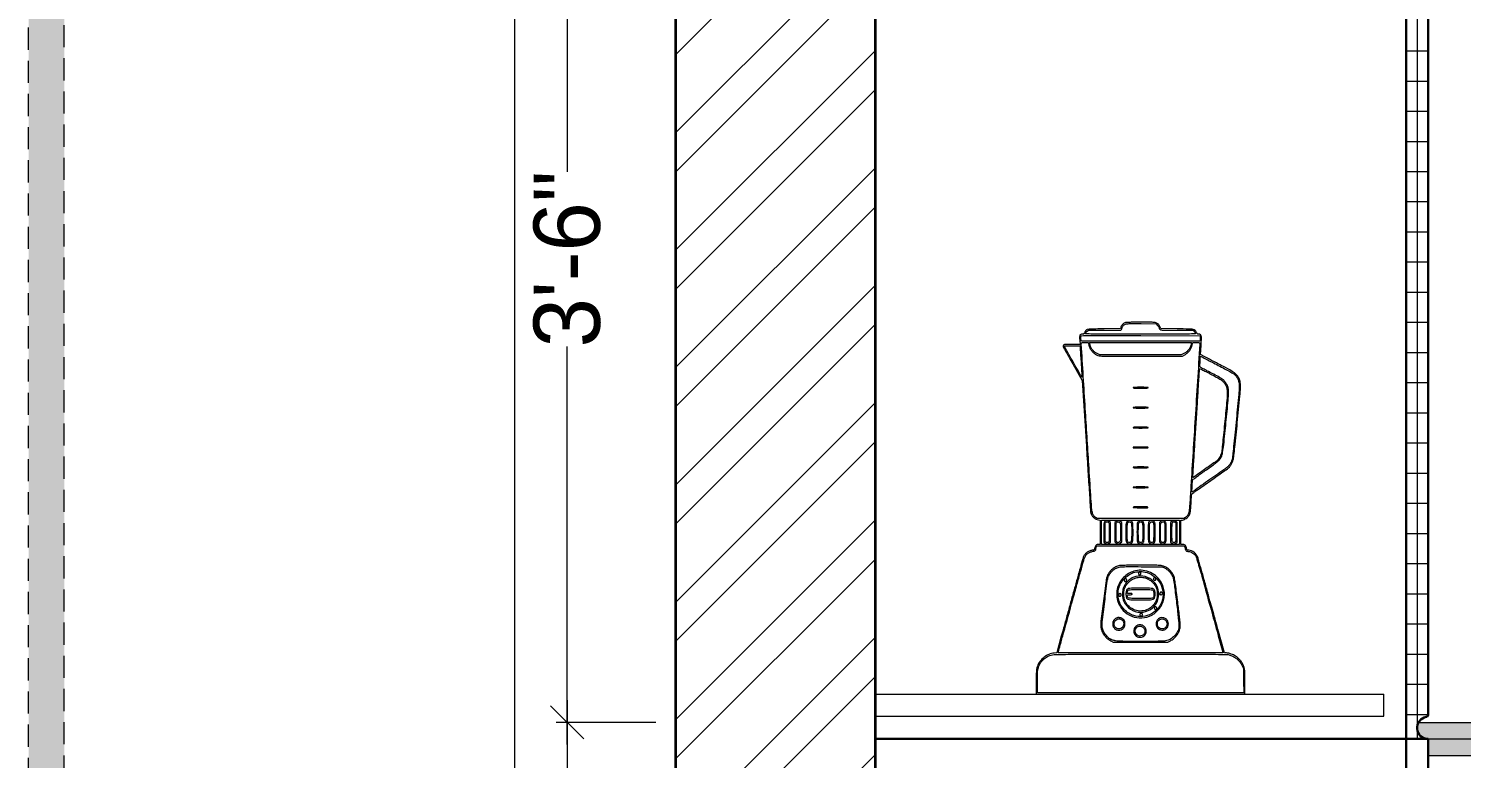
# Model space of a CAD drawing. Header units: millimetres. Extents: x 56222 to 3066687, y -650199 to -121287.
# Drawn here: x 140989.9 to 141054.6, y -184187.9 to -184154.9 of the extents above; entities that cross this region are included whole.
import ezdxf

# ---------------------------------------------------------------- set-up
doc = ezdxf.new("R2010")
doc.units = ezdxf.units.MM
doc.header["$MEASUREMENT"] = 0
doc.header["$PDMODE"] = 35
doc.linetypes.add('DASHED', pattern=[0.75, 0.5, -0.25])
doc.linetypes.add('DASHEDX2', pattern=[1.5, 1, -0.5])
doc.layers.get('Defpoints').update_dxf_attribs({"color": 220})
doc.layers.add('AR HATCH-7', color=7, linetype='Continuous')
for name, color, linetype, lineweight in [('Dimension', 10, 'DASHEDX2', 20), ('FURNITURE', 32, 'Continuous', 9), ('furniture dimensions', 1, 'DASHED', 0), ('Text', 7, 'Continuous', 15), ('wall', 7, 'Continuous', 30)]:
    doc.layers.add(name, color=color, linetype=linetype, lineweight=lineweight)
doc.layers.add('hatch', color=250, linetype='Continuous', lineweight=9, transparency=0.5)
doc.styles.add('century g', font='GOTHIC.TTF')
doc.dimstyles.new('Archana', dxfattribs={"dimtxt": 2, "dimasz": 0.75, "dimexe": 0.5, "dimexo": 0.5, "dimgap": 0, "dimtad": 0, "dimzin": 0, "dimdsep": 46, "dimlunit": 4, "dimtxsty": 'century g', "dimblk": 'OBLIQUE', "dimcen": 0, "dimdle": 1, "dimclrd": 256, "dimclre": 256, "dimclrt": 256, "dimadec": 0, "dimazin": 0, "dimtfac": 1, "dimtofl": 0, "dimtmove": 1, "dimatfit": 3, "dimfxl": 1, "dimfxlon": 1, "dimtolj": 1, "dimtzin": 0, "dimlwd": -1, "dimlwe": -1, "dimarcsym": 0})

# ---------------------------------------------------------------- blocks, each defined once
blk = doc.blocks.new('_Oblique')
at = {"layer": 'wall', "color": 0, "lineweight": -2}
blk.add_line((-0.5, -0.5), (0.5, 0.5), dxfattribs=at)
blk = doc.blocks.new('*D254')
at = {"layer": 'Defpoints', "color": 0, "linetype": 'Continuous', "lineweight": 30, "transparency": 16777216}
for p in [(141014.217, -184186.242), (141029.129, -184186.242), (141028.129, -184218.242)]:
    blk.add_point(p, dxfattribs=at)
at = {"layer": 'furniture dimensions', "color": 5, "linetype": 'Continuous', "transparency": 16777216}
for p, q in [((141014.217, -184185.242), (141014.217, -184198.286)), ((141018.217, -184186.242), (141013.717, -184186.242)), ((141014.217, -184219.242), (141014.217, -184206.197))]:
    blk.add_line(p, q, dxfattribs=at)
at = {"layer": 'furniture dimensions', "color": 5, "linetype": 'ByBlock', "transparency": 16777216}
blk.add_line((141018.217, -184218.242), (141013.717, -184218.242), dxfattribs=at)
at = {"layer": 'furniture dimensions', "color": 5, "linetype": 'Continuous', "transparency": 16777216, "xscale": 1.5, "yscale": 1.5, "zscale": 1.5}
for p, rotation in [((141014.217, -184186.242), 90), ((141014.217, -184218.242), 270)]:
    blk.add_blockref('_Oblique', p, dxfattribs=dict(at, rotation=rotation))
at = {"layer": 'furniture dimensions', "linetype": 'Continuous', "lineweight": 0, "transparency": 16777216, "insert": (141014.217, -184202.242), "char_height": 3, "attachment_point": 5, "rotation": 90, "style": 'century g'}
blk.add_mtext('\\A1;2\'-8"', dxfattribs=at)
blk = doc.blocks.new('*D255')
at = {"layer": 'Defpoints', "color": 0, "linetype": 'Continuous', "lineweight": 30, "transparency": 16777216}
for p in [(141014.217, -184144.371), (141028.129, -184144.371), (141029.129, -184186.242)]:
    blk.add_point(p, dxfattribs=at)
at = {"layer": 'furniture dimensions', "color": 5, "linetype": 'Continuous', "transparency": 16777216}
for p, q in [((141014.217, -184143.371), (141014.217, -184161.362)), ((141018.217, -184144.371), (141013.717, -184144.371)), ((141014.217, -184187.242), (141014.217, -184169.25))]:
    blk.add_line(p, q, dxfattribs=at)
at = {"layer": 'furniture dimensions', "color": 5, "linetype": 'ByBlock', "transparency": 16777216}
blk.add_line((141018.217, -184186.242), (141013.717, -184186.242), dxfattribs=at)
at = {"layer": 'furniture dimensions', "color": 5, "linetype": 'Continuous', "transparency": 16777216, "xscale": 1.5, "yscale": 1.5, "zscale": 1.5}
for p, rotation in [((141014.217, -184144.371), 90), ((141014.217, -184186.242), 270)]:
    blk.add_blockref('_Oblique', p, dxfattribs=dict(at, rotation=rotation))
at = {"layer": 'furniture dimensions', "linetype": 'Continuous', "lineweight": 0, "transparency": 16777216, "insert": (141014.217, -184165.306), "char_height": 3, "attachment_point": 5, "rotation": 90, "style": 'century g'}
blk.add_mtext('\\A1;3\'-6"', dxfattribs=at)

msp = doc.modelspace()

# ---------------------------------------------------------------- hatches: boundary and pattern name
at = {"layer": 'AR HATCH-7', "lineweight": 18, "true_color": 0x939598, "transparency": 33554687}
h = msp.add_hatch(dxfattribs=at)
h.set_pattern_fill('ANSI32', color=252, scale=10)
h.set_pattern_definition([(45, (1925.4746, -6.4516), (-2.65165043, 2.65165043), []), (45, (1927.2424, -6.4516), (-2.65165043, 2.65165043), [])])
h.paths.add_polyline_path([(141028.129, -184094.242), (141019.129, -184094.242), (141019.129, -184218.242), (141028.129, -184218.242)])
at = {"layer": 'Dimension', "true_color": 0xd39e00}
h = msp.add_hatch(color=42, dxfattribs=at)
h.paths.add_polyline_path([(140989.878, -184078.25), (140989.878, -184239.845), (141219.456, -184239.845), (141219.456, -184078.25)])
h.paths.add_polyline_path([(140991.489, -184079.862), (141217.845, -184079.862), (141217.845, -184238.233), (140991.489, -184238.233)], flags=16)
at = {"layer": 'FURNITURE', "lineweight": 30, "true_color": 0x636466, "transparency": 33554687}
h = msp.add_hatch(color=251, dxfattribs=at)
h.dxf.hatch_style = 1
h.paths.add_polyline_path([(141118.128, -184186.242), (141052.692, -184186.242, 0.101826), (141052.629, -184186.433), (141052.629, -184186.55, 0.38211), (141053.129, -184186.992), (141118.128, -184186.992)])
at = {"layer": 'FURNITURE', "lineweight": 30, "true_color": 0x939598, "transparency": 33554687}
h = msp.add_hatch(color=252, dxfattribs=at)
h.dxf.hatch_style = 1
h.paths.add_polyline_path([(141118.128, -184186.992), (141053.129, -184186.992), (141053.129, -184187.742), (141118.128, -184187.742)])

# ---------------------------------------------------------------- linework, layer by layer
at = {"layer": 'Dimension', "color": 42, "true_color": 0xd39e00, "elevation": 0.238}
for points in [[(140989.878, -184078.25), (141219.456, -184078.25), (141219.456, -184239.845), (140989.878, -184239.845)], [(140991.489, -184079.862), (141217.845, -184079.862), (141217.845, -184238.233), (140991.489, -184238.233)]]:
    msp.add_lwpolyline(points, close=True, dxfattribs=at)
at = {"layer": 'FURNITURE', "lineweight": 30}
for p, q in [((141028.129, -184215.242), (141028.129, -184111.242)), ((141052.129, -184111.242), (141052.129, -184215.242)), ((141053.129, -184144.371), (141053.129, -184185.899)), ((141028.129, -184186.992), (141053.129, -184186.992)), ((141053.129, -184186.992), (141053.129, -184215.242))]:
    msp.add_line(p, q, dxfattribs=at)
at = {"layer": 'FURNITURE', "lineweight": 0}
for p, q in [((141052.629, -184144.371), (141052.629, -184186.992)), ((141053.129, -184155.912), (141052.129, -184155.912)), ((141053.129, -184157.276), (141052.129, -184157.276)), ((141053.129, -184158.639), (141052.129, -184158.639)), ((141053.129, -184160.002), (141052.129, -184160.002)), ((141053.129, -184161.365), (141052.129, -184161.365)), ((141053.129, -184162.728), (141052.129, -184162.728)), ((141053.129, -184164.091), (141052.129, -184164.091)), ((141053.129, -184165.454), (141052.129, -184165.454)), ((141053.129, -184166.817), (141052.129, -184166.817)), ((141053.129, -184168.18), (141052.129, -184168.18)), ((141053.129, -184169.543), (141052.129, -184169.543)), ((141053.129, -184170.906), (141052.129, -184170.906)), ((141053.129, -184172.269), (141052.129, -184172.269)), ((141053.129, -184173.632), (141052.129, -184173.632)), ((141053.129, -184174.995), (141052.129, -184174.995)), ((141053.129, -184176.358), (141052.129, -184176.358)), ((141053.129, -184177.721), (141052.129, -184177.721)), ((141053.129, -184179.084), (141052.129, -184179.084)), ((141053.129, -184179.084), (141052.129, -184179.084)), ((141053.129, -184180.447), (141052.129, -184180.447)), ((141053.129, -184181.81), (141052.129, -184181.81)), ((141053.129, -184183.173), (141052.129, -184183.173)), ((141028.129, -184184.961), (141051.129, -184184.961)), ((141051.129, -184185.961), (141051.129, -184184.961)), ((141053.129, -184184.536), (141052.129, -184184.536)), ((141028.129, -184185.961), (141051.129, -184185.961)), ((141053.129, -184185.899), (141052.129, -184185.899)), ((141052.692, -184186.242), (141118.128, -184186.242)), ((141053.129, -184186.992), (141118.128, -184186.992)), ((141053.129, -184187.742), (141118.128, -184187.742))]:
    msp.add_line(p, q, dxfattribs=at)
for points in [[(141039.418, -184168.189, 0.059665), (141039.359, -184168.224, 0.04501), (141039.302, -184168.275, 0.045989), (141039.258, -184168.334, 0.075578), (141039.233, -184168.391), (141039.218, -184168.451), (141038.479, -184168.461, 0.001595), (141038.11, -184168.467, 0.006695), (141037.888, -184168.474, 0.006705), (141037.74, -184168.483, 0.11155), (141037.693, -184168.497, 0.074976), (141037.673, -184168.514, 0.027963), (141037.649, -184168.542, 0.026953), (141037.626, -184168.576, 0.029381), (141037.607, -184168.612, -0.018388), (141037.583, -184168.662, -0.095718), (141037.564, -184168.686, -0.129821), (141037.54, -184168.697, -0.045701), (141037.502, -184168.701, 0.093224), (141037.431, -184168.714, 0.19585), (141037.391, -184168.752, 0.106556), (141037.375, -184168.826, 0.018897), (141037.381, -184168.969), (141037.395, -184169.161), (141037.037, -184169.161, 0.004501), (141036.792, -184169.163, 0.047676), (141036.694, -184169.174, 0.158048), (141036.648, -184169.2, 0.185905), (141036.63, -184169.247, 0.124882), (141036.637, -184169.274, 0.000827), (141036.757, -184169.495, 0.003211), (141036.897, -184169.746, 0.002038), (141037.063, -184170.038), (141037.495, -184170.791), (141037.682, -184173.761, 0.000278), (141037.754, -184174.903, 0.000452), (141037.817, -184175.873, 0.000048), (141037.874, -184176.74, 0.042446), (141037.881, -184176.781, 0.08866), (141037.926, -184176.885, 0.062853), (141038.01, -184176.982, 0.062115), (141038.117, -184177.056, 0.081098), (141038.229, -184177.093), (141038.31, -184177.106), (141038.31, -184177.653), (141038.31, -184178.201), (141038.234, -184178.201, 0.056104), (141038.167, -184178.208, 0.125801), (141038.121, -184178.232, 0.11206), (141038.09, -184178.276, 0.039359), (141038.065, -184178.351, -0.01552), (141038.047, -184178.414, -0.125749), (141038.031, -184178.439, -0.137223), (141038.006, -184178.453, -0.019725), (141037.947, -184178.464, 0.063169), (141037.814, -184178.5, 0.068742), (141037.698, -184178.568, 0.06969), (141037.606, -184178.664, 0.067782), (141037.543, -184178.783, 0.019305), (141037.522, -184178.85, 0.000286), (141037.409, -184179.247, 0.000778), (141037.28, -184179.709, 0.000514), (141037.132, -184180.241, -0.000007), (141036.972, -184180.82, -0.000006), (141036.804, -184181.427, -0.000006), (141036.652, -184181.976, -0.000018), (141036.548, -184182.353), (141036.343, -184183.096), (141036.228, -184183.108, 0.073452), (141035.991, -184183.169, 0.065266), (141035.772, -184183.296, 0.06455), (141035.591, -184183.478, 0.068792), (141035.467, -184183.696, 0.041842), (141035.441, -184183.782, 0.034145), (141035.427, -184183.878, 0.01456), (141035.42, -184184.03, 0.001531), (141035.414, -184184.386), (141035.407, -184184.961), (141040.129, -184184.961), (141044.85, -184184.961), (141044.85, -184184.435, 0.005164), (141044.847, -184184.064, 0.027641), (141044.831, -184183.862, 0.048043), (141044.798, -184183.718, 0.043832), (141044.737, -184183.579, 0.04704), (141044.673, -184183.483, 0.024741), (141044.576, -184183.376, 0.024741), (141044.469, -184183.279, 0.04704), (141044.372, -184183.214, 0.033926), (141044.283, -184183.173, 0.020561), (141044.172, -184183.136, 0.020504), (141044.063, -184183.109, 0.049676), (141043.98, -184183.101), (141043.918, -184183.101), (141043.621, -184182.026, 0.00001), (141043.498, -184181.581, 0.000009), (141043.375, -184181.134, 0.000009), (141043.266, -184180.743, 0.000036), (141043.199, -184180.501, -0.000047), (141043.139, -184180.284, -0.000021), (141043.06, -184179.998, -0.000021), (141042.976, -184179.695, -0.000028), (141042.901, -184179.421, 0.001892), (141042.832, -184179.176, 0.002724), (141042.769, -184178.959, 0.001438), (141042.714, -184178.776, 0.043212), (141042.696, -184178.731, 0.064103), (141042.63, -184178.634, 0.059311), (141042.54, -184178.553, 0.058454), (141042.432, -184178.495, 0.058771), (141042.314, -184178.464, -0.021726), (141042.258, -184178.453, -0.136564), (141042.233, -184178.439, -0.122077), (141042.217, -184178.414, -0.015931), (141042.2, -184178.352, 0.041887), (141042.174, -184178.278, 0.109609), (141042.141, -184178.233, 0.121835), (141042.094, -184178.209, 0.058352), (141042.026, -184178.201), (141041.95, -184178.201), (141041.95, -184177.651), (141041.95, -184177.101), (141042.001, -184177.101, 0.092959), (141042.065, -184177.089, 0.029879), (141042.153, -184177.048, 0.030414), (141042.237, -184176.997, 0.073218), (141042.29, -184176.946, 0.058046), (141042.341, -184176.863, 0.056605), (141042.373, -184176.769, 0.031627), (141042.393, -184176.631, 0.005936), (141042.411, -184176.375, -0.001351), (141042.42, -184176.225, -0.001925), (141042.429, -184176.091, -0.001061), (141042.437, -184175.979, -0.028652), (141042.441, -184175.949, -0.172048), (141042.458, -184175.92, -0.008349), (141042.544, -184175.85, -0.010719), (141042.665, -184175.76, -0.004182), (141042.835, -184175.64, 0.000739), (141043.441, -184175.219, 0.002928), (141043.811, -184174.957, 0.003101), (141044.058, -184174.778, 0.040108), (141044.144, -184174.704, 0.033358), (141044.176, -184174.667, 0.015326), (141044.213, -184174.615, 0.015101), (141044.248, -184174.557, 0.020197), (141044.276, -184174.503, 0.061028), (141044.318, -184174.378, 0.017976), (141044.35, -184174.179, 0.006132), (141044.393, -184173.805, 0.000384), (141044.504, -184172.703, 0.00079), (141044.622, -184171.5, 0.013601), (141044.65, -184171.105, 0.044143), (141044.639, -184170.885, 0.075492), (141044.588, -184170.709, 0.066972), (141044.498, -184170.569, 0.057961), (141044.371, -184170.45, 0.033109), (141044.163, -184170.316, 0.006883), (141043.78, -184170.112, -0.000355), (141043.559, -184169.998, -0.000367), (141043.34, -184169.885, -0.000353), (141043.151, -184169.786, -0.001578), (141043.04, -184169.728), (141042.839, -184169.622), (141042.865, -184169.208, 0.002103), (141042.879, -184168.968, 0.016297), (141042.882, -184168.856, 0.035519), (141042.876, -184168.79, 0.107182), (141042.86, -184168.748, 0.057171), (141042.842, -184168.726, 0.077847), (141042.821, -184168.711, 0.071859), (141042.795, -184168.703, 0.041178), (141042.763, -184168.701, -0.043429), (141042.725, -184168.697, -0.124933), (141042.701, -184168.687, -0.098311), (141042.682, -184168.664, -0.021108), (141042.659, -184168.618, 0.104574), (141042.595, -184168.531, 0.138932), (141042.507, -184168.487, 0.039169), (141042.336, -184168.47, 0.002017), (141041.783, -184168.461), (141041.044, -184168.451), (141041.022, -184168.39, 0.037002), (141040.994, -184168.326, 0.054527), (141040.959, -184168.276, 0.055898), (141040.915, -184168.235, 0.041479), (141040.859, -184168.2, 0.07492), (141040.792, -184168.177, 0.029937), (141040.696, -184168.166, 0.012231), (141040.529, -184168.162, 0.001232), (141040.131, -184168.161, 0.00184), (141039.803, -184168.163, 0.007623), (141039.604, -184168.168, 0.009573), (141039.474, -184168.175, 0.083492)], [(141040.902, -184168.305, -0.027874), (141040.928, -184168.337, -0.028865), (141040.95, -184168.372, -0.030132), (141040.966, -184168.403, -0.098889), (141040.97, -184168.426, 0.241669), (141040.998, -184168.48, 0.126556), (141041.071, -184168.509, 0.028169), (141041.236, -184168.519, 0.001528), (141041.761, -184168.521), (141042.503, -184168.521), (141042.554, -184168.576, -0.017342), (141042.574, -184168.599, -0.016222), (141042.593, -184168.625, -0.016443), (141042.609, -184168.648, -0.051986), (141042.617, -184168.666, -0.509391), (141042.6, -184168.689, -0.00256), (141042.267, -184168.695, -0.00328), (141041.697, -184168.7, -0.000241), (141040.131, -184168.701, -0.0002), (141038.467, -184168.7, -0.003844), (141037.949, -184168.695, -0.004752), (141037.665, -184168.688, -0.480403), (141037.644, -184168.66, -0.074345), (141037.653, -184168.641, -0.026528), (141037.669, -184168.617, -0.025631), (141037.691, -184168.592, -0.027529), (141037.714, -184168.57), (141037.773, -184168.521), (141038.477, -184168.518, -0.000489), (141038.748, -184168.518, -0.000771), (141038.981, -184168.518, -0.000173), (141039.186, -184168.518, -0.033079), (141039.207, -184168.519, 0.138138), (141039.236, -184168.515, 0.097935), (141039.264, -184168.496, 0.091399), (141039.283, -184168.466, 0.100655), (141039.29, -184168.433, -0.098125), (141039.299, -184168.388, -0.060153), (141039.325, -184168.342, -0.053233), (141039.366, -184168.297, -0.043519), (141039.418, -184168.258, -0.096257), (141039.476, -184168.236, -0.030931), (141039.57, -184168.226, -0.012137), (141039.737, -184168.223, -0.001091), (141040.157, -184168.225), (141040.833, -184168.231)], [(141042.827, -184168.849, -0.017087), (141042.828, -184168.882, -0.014087), (141042.828, -184168.918, -0.014322), (141042.825, -184168.95, -0.036415), (141042.821, -184168.974), (141042.81, -184169.021), (141040.132, -184169.021), (141037.455, -184169.021), (141037.443, -184168.976, -0.043532), (141037.434, -184168.924, -0.02295), (141037.431, -184168.858, -0.017208), (141037.433, -184168.796, -0.180061), (141037.444, -184168.774, -0.198073), (141037.457, -184168.768, -0.000034), (141038.241, -184168.766, -0.000777), (141039.109, -184168.764, -0.000469), (141040.139, -184168.765), (141042.82, -184168.771)], [(141037.392, -184169.226, -0.074912), (141037.397, -184169.248, -0.000042), (141037.44, -184169.935, -0.000017), (141037.484, -184170.628, -0.206017), (141037.481, -184170.636, -0.506288), (141037.47, -184170.635, -0.000073), (141037.082, -184169.953, -0.000141), (141036.699, -184169.279, -0.129777), (141036.69, -184169.245, -0.378175), (141036.701, -184169.232, -0.013956), (141036.768, -184169.226, -0.013856), (141036.87, -184169.222, -0.003338), (141037.04, -184169.221, -0.001338), (141037.174, -184169.221, -0.002214), (141037.288, -184169.222, -0.000211), (141037.389, -184169.223, -0.307577)], [(141037.797, -184169.201, 0.05283), (141037.858, -184169.356, 0.061133), (141037.948, -184169.486, 0.062485), (141038.065, -184169.588, 0.059226), (141038.205, -184169.661, 0.072609), (141038.32, -184169.686, 0.012545), (141038.544, -184169.695, 0.004889), (141038.961, -184169.699, 0.00032), (141040.167, -184169.696), (141042.02, -184169.691), (141042.127, -184169.631, 0.045118), (141042.241, -184169.554, 0.050713), (141042.334, -184169.461, 0.051241), (141042.405, -184169.352, 0.047791), (141042.455, -184169.228), (141042.498, -184169.081), (141042.654, -184169.081, -0.008655), (141042.728, -184169.082, -0.031278), (141042.774, -184169.086, -0.051885), (141042.802, -184169.094, -0.310365), (141042.81, -184169.106, -0.01566), (141042.809, -184169.159, -0.000002), (141042.599, -184172.503, -0.000029), (141042.407, -184175.565, -0.000971), (141042.36, -184176.291, -0.006554), (141042.332, -184176.632, -0.046127), (141042.302, -184176.796, -0.095232), (141042.251, -184176.896, -0.082479), (141042.164, -184176.977), (141042.083, -184177.031), (141040.13, -184177.031), (141038.177, -184177.031), (141038.096, -184176.977, -0.097884), (141038.003, -184176.885, -0.096558), (141037.952, -184176.765, -0.034017), (141037.921, -184176.548, -0.002704), (141037.881, -184175.97, -0.000296), (141037.794, -184174.605, -0.000053), (141037.634, -184172.06, -0.000002), (141037.452, -184169.151, -0.015658), (141037.45, -184169.108, -0.286571), (141037.458, -184169.095, -0.070576), (141037.484, -184169.086, -0.035263), (141037.529, -184169.082, -0.0079), (141037.607, -184169.081), (141037.764, -184169.081)], [(141042.42, -184169.146, -0.052379), (141042.375, -184169.284, -0.060078), (141042.305, -184169.403, -0.060177), (141042.208, -184169.502, -0.052826), (141042.086, -184169.58), (141041.964, -184169.641), (141040.13, -184169.641), (141038.297, -184169.641), (141038.175, -184169.58, -0.052826), (141038.053, -184169.502, -0.060177), (141037.956, -184169.403, -0.060078), (141037.885, -184169.284, -0.052379), (141037.841, -184169.146), (141037.827, -184169.081), (141040.13, -184169.081), (141042.433, -184169.081)], [(141043.572, -184170.073, -0.002871), (141043.865, -184170.227, -0.004627), (141044.113, -184170.362, -0.003413), (141044.311, -184170.474, -0.04991), (141044.376, -184170.521, -0.026904), (141044.412, -184170.557, -0.01662), (141044.452, -184170.603, -0.016656), (141044.488, -184170.651, -0.028567), (141044.514, -184170.693, -0.075717), (141044.575, -184170.864, -0.055122), (141044.591, -184171.064, -0.016541), (141044.569, -184171.419, -0.000904), (141044.462, -184172.531, -0.000231), (141044.403, -184173.125, -0.000329), (141044.35, -184173.653, -0.000179), (141044.305, -184174.099, -0.004978), (141044.292, -184174.215, -0.031572), (141044.266, -184174.356, -0.043555), (141044.223, -184174.478, -0.047007), (141044.164, -184174.583, -0.047732), (141044.086, -184174.674, -0.038671), (141043.978, -184174.764, -0.0005), (141043.256, -184175.274, -0.00014), (141042.497, -184175.809, -0.154588), (141042.46, -184175.821, -0.430426), (141042.449, -184175.809, -0.001057), (141042.463, -184175.563, -0.002487), (141042.478, -184175.328, -0.101187), (141042.492, -184175.279, -0.115786), (141042.509, -184175.259, -0.001103), (141042.664, -184175.145, -0.003612), (141042.845, -184175.014, -0.002321), (141043.057, -184174.865, 0.003698), (141043.281, -184174.706, 0.005612), (141043.474, -184174.564, 0.00474), (141043.628, -184174.446, 0.045989), (141043.687, -184174.389, 0.079697), (141043.783, -184174.238, 0.056554), (141043.84, -184174.046, 0.018372), (141043.889, -184173.7, 0.001196), (141043.992, -184172.691, 0.001045), (141044.09, -184171.69, 0.017005), (141044.111, -184171.353, 0.052867), (141044.095, -184171.157, 0.067694), (141044.039, -184170.986, 0.054349), (141043.961, -184170.863, 0.057843), (141043.86, -184170.762, 0.037364), (141043.705, -184170.657, 0.009458), (141043.437, -184170.511, -0.000562), (141043.131, -184170.351, -0.002909), (141042.962, -184170.261, -0.002868), (141042.853, -184170.201, -0.059131), (141042.823, -184170.18, -0.219619), (141042.811, -184170.151, -0.002308), (141042.82, -184169.934, -0.0018), (141042.831, -184169.714, -0.398812), (141042.845, -184169.701, -0.118674), (141042.853, -184169.702, -0.000073), (141043.063, -184169.81, -0.000915), (141043.297, -184169.93, -0.000558)], [(141043.087, -184170.393, -0.000023), (141043.199, -184170.452, -0.000016), (141043.328, -184170.519, -0.000016), (141043.452, -184170.584, -0.000031), (141043.55, -184170.636, -0.019692), (141043.709, -184170.727, -0.036804), (141043.828, -184170.815, -0.044461), (141043.917, -184170.906, -0.052874), (141043.983, -184171.006, -0.072774), (141044.037, -184171.165, -0.052218), (141044.051, -184171.352, -0.016915), (141044.032, -184171.677, -0.001076), (141043.94, -184172.629, -0.000318), (141043.89, -184173.141, -0.000487), (141043.845, -184173.584, -0.000159), (141043.806, -184173.969, -0.013843), (141043.799, -184174.026, -0.054964), (141043.774, -184174.115, -0.026275), (141043.725, -184174.222, -0.026274), (141043.665, -184174.324, -0.055207), (141043.606, -184174.394, -0.036896), (141043.505, -184174.478, -0.000973), (141043.028, -184174.814, -0.000159), (141042.513, -184175.175, -0.364067), (141042.496, -184175.173, -0.214552), (141042.494, -184175.166, -0.000012), (141042.536, -184174.468, -0.000466), (141042.583, -184173.697, -0.00028), (141042.64, -184172.782, 0.000168), (141042.698, -184171.863, 0.000269), (141042.746, -184171.077, 0.000046), (141042.789, -184170.383, 0.015274), (141042.79, -184170.329, -0.030245), (141042.792, -184170.303, -0.047015), (141042.797, -184170.281, -0.059728), (141042.804, -184170.265, -0.261557), (141042.812, -184170.261, -0.110657), (141042.827, -184170.264, -0.002081), (141042.902, -184170.3, -0.004974), (141042.988, -184170.342, -0.003295)], [(141039.79, -184171.121, 0.390967), (141039.799, -184171.13, 0.005315), (141039.88, -184171.135, 0.010359), (141039.987, -184171.139, 0.00433), (141040.13, -184171.141, 0.00433), (141040.274, -184171.139, 0.010359), (141040.38, -184171.135, 0.005315), (141040.462, -184171.13, 0.390967), (141040.47, -184171.121, 0.390967), (141040.462, -184171.112, 0.005315), (141040.38, -184171.106, 0.010359), (141040.274, -184171.102, 0.00433), (141040.13, -184171.101, 0.00433), (141039.987, -184171.102, 0.010359), (141039.88, -184171.106, 0.005315), (141039.799, -184171.112, 0.390967)], [(141039.79, -184172.021, 0.390967), (141039.799, -184172.03, 0.005315), (141039.88, -184172.035, 0.010359), (141039.987, -184172.039, 0.00433), (141040.13, -184172.041, 0.00433), (141040.274, -184172.039, 0.010359), (141040.38, -184172.035, 0.005315), (141040.462, -184172.03, 0.390967), (141040.47, -184172.021, 0.390967), (141040.462, -184172.012, 0.005315), (141040.38, -184172.006, 0.010359), (141040.274, -184172.002, 0.00433), (141040.13, -184172.001, 0.00433), (141039.987, -184172.002, 0.010359), (141039.88, -184172.006, 0.005315), (141039.799, -184172.012, 0.390967)], [(141039.79, -184172.921, 0.390967), (141039.799, -184172.93, 0.005315), (141039.88, -184172.935, 0.010359), (141039.987, -184172.939, 0.00433), (141040.13, -184172.941, 0.00433), (141040.274, -184172.939, 0.010359), (141040.38, -184172.935, 0.005315), (141040.462, -184172.93, 0.390967), (141040.47, -184172.921, 0.390967), (141040.462, -184172.912, 0.005315), (141040.38, -184172.906, 0.010359), (141040.274, -184172.902, 0.00433), (141040.13, -184172.901, 0.00433), (141039.987, -184172.902, 0.010359), (141039.88, -184172.906, 0.005315), (141039.799, -184172.912, 0.390967)], [(141039.79, -184173.821, 0.390967), (141039.799, -184173.83, 0.005315), (141039.88, -184173.835, 0.010359), (141039.987, -184173.839, 0.00433), (141040.13, -184173.841, 0.00433), (141040.274, -184173.839, 0.010359), (141040.38, -184173.835, 0.005315), (141040.462, -184173.83, 0.390967), (141040.47, -184173.821, 0.390967), (141040.462, -184173.812, 0.005315), (141040.38, -184173.806, 0.010359), (141040.274, -184173.802, 0.00433), (141040.13, -184173.801, 0.00433), (141039.987, -184173.802, 0.010359), (141039.88, -184173.806, 0.005315), (141039.799, -184173.812, 0.390967)], [(141039.79, -184174.721, 0.390967), (141039.799, -184174.73, 0.005315), (141039.88, -184174.735, 0.010359), (141039.987, -184174.739, 0.00433), (141040.13, -184174.741, 0.00433), (141040.274, -184174.739, 0.010359), (141040.38, -184174.735, 0.005315), (141040.462, -184174.73, 0.390967), (141040.47, -184174.721, 0.390967), (141040.462, -184174.712, 0.005315), (141040.38, -184174.706, 0.010359), (141040.274, -184174.702, 0.00433), (141040.13, -184174.701, 0.00433), (141039.987, -184174.702, 0.010359), (141039.88, -184174.706, 0.005315), (141039.799, -184174.712, 0.390967)], [(141039.79, -184175.621, 0.390967), (141039.799, -184175.63, 0.005315), (141039.88, -184175.635, 0.010359), (141039.987, -184175.639, 0.00433), (141040.13, -184175.641, 0.00433), (141040.274, -184175.639, 0.010359), (141040.38, -184175.635, 0.005315), (141040.462, -184175.63, 0.390967), (141040.47, -184175.621, 0.390967), (141040.462, -184175.612, 0.005315), (141040.38, -184175.606, 0.010359), (141040.274, -184175.602, 0.00433), (141040.13, -184175.601, 0.00433), (141039.987, -184175.602, 0.010359), (141039.88, -184175.606, 0.005315), (141039.799, -184175.612, 0.390967)], [(141039.79, -184176.521, 0.391662), (141039.802, -184176.533, 0.007192), (141039.899, -184176.539, 0.007722), (141040.057, -184176.545, 0.001079), (141040.384, -184176.55, 0.030532), (141040.413, -184176.548, 0.044373), (141040.438, -184176.543, 0.053067), (141040.457, -184176.536, 0.190026), (141040.465, -184176.526, 0.461817), (141040.457, -184176.513, 0.021788), (141040.4, -184176.506, 0.015638), (141040.304, -184176.502, 0.003078), (141040.132, -184176.501, 0.004306), (141039.988, -184176.502, 0.010311), (141039.881, -184176.506, 0.005271), (141039.799, -184176.512, 0.391101)], [(141038.514, -184177.167, 0.108021), (141038.489, -184177.209, 0.058817), (141038.476, -184177.268, 0.020544), (141038.471, -184177.375, 0.001654), (141038.47, -184177.656), (141038.47, -184178.098), (141038.523, -184178.139, 0.035873), (141038.546, -184178.155, 0.0301), (141038.573, -184178.169, 0.031167), (141038.599, -184178.178, 0.069636), (141038.62, -184178.181, 0.069636), (141038.641, -184178.178, 0.031167), (141038.667, -184178.169, 0.0301), (141038.694, -184178.155, 0.035873), (141038.718, -184178.139), (141038.77, -184178.098), (141038.77, -184177.651), (141038.77, -184177.204), (141038.718, -184177.162, 0.074705), (141038.665, -184177.132, 0.09831), (141038.61, -184177.123, 0.104453), (141038.558, -184177.135, 0.094423)], [(141038.686, -184177.205, -0.196293), (141038.71, -184177.261, -0.002521), (141038.712, -184177.651, -0.002521), (141038.71, -184178.041, -0.196293), (141038.686, -184178.097, -0.121956), (141038.657, -184178.114, -0.079319), (141038.618, -184178.12, -0.080654), (141038.58, -184178.113, -0.135701), (141038.553, -184178.095, -0.171695), (141038.531, -184178.035, -0.002524), (141038.528, -184177.652, -0.00251), (141038.529, -184177.269, -0.172986), (141038.551, -184177.21, -0.12725), (141038.579, -184177.19, -0.084161), (141038.617, -184177.182, -0.083609), (141038.657, -184177.187, -0.122527)], [(141039.023, -184177.162), (141038.97, -184177.204), (141038.97, -184177.643), (141038.97, -184178.083), (141039.019, -184178.132, 0.080203), (141039.067, -184178.166, 0.115828), (141039.118, -184178.179, 0.110598), (141039.171, -184178.167, 0.068552), (141039.224, -184178.133), (141039.28, -184178.084), (141039.28, -184177.651), (141039.28, -184177.217), (141039.224, -184177.169, 0.063301), (141039.173, -184177.135, 0.106305), (141039.124, -184177.123, 0.108238), (141039.074, -184177.132, 0.06738)], [(141039.199, -184177.225, -0.108688), (141039.215, -184177.264, -0.026238), (141039.224, -184177.334, -0.015294), (141039.229, -184177.447, -0.002965), (141039.23, -184177.651, -0.002965), (141039.229, -184177.854, -0.015294), (141039.224, -184177.967, -0.026238), (141039.215, -184178.037, -0.108688), (141039.199, -184178.076, -0.10565), (141039.168, -184178.105, -0.099958), (141039.128, -184178.119, -0.104704), (141039.087, -184178.116, -0.127774), (141039.054, -184178.097, -0.196293), (141039.031, -184178.041, -0.002521), (141039.029, -184177.651, -0.002521), (141039.031, -184177.261, -0.196293), (141039.054, -184177.205, -0.127774), (141039.087, -184177.185, -0.104704), (141039.128, -184177.183, -0.099958), (141039.168, -184177.197, -0.10565)], [(141039.519, -184177.17, 0.095552), (141039.49, -184177.213, 0.075799), (141039.476, -184177.267, 0.023915), (141039.471, -184177.364, 0.001522), (141039.47, -184177.651, 0.001522), (141039.471, -184177.937, 0.023915), (141039.476, -184178.035, 0.075799), (141039.49, -184178.089, 0.095552), (141039.519, -184178.132, 0.122759), (141039.585, -184178.171, 0.130666), (141039.661, -184178.174, 0.130943), (141039.727, -184178.139, 0.123534), (141039.769, -184178.075, 0.080078), (141039.788, -184177.968, 0.004609), (141039.79, -184177.634, 0.003489), (141039.787, -184177.292, 0.118752), (141039.767, -184177.214, 0.097413), (141039.717, -184177.153, 0.12942), (141039.652, -184177.123, 0.133985), (141039.583, -184177.129, 0.108118)], [(141039.694, -184177.214, -0.143026), (141039.714, -184177.247, -0.045343), (141039.724, -184177.305, -0.019231), (141039.729, -184177.408, -0.002206), (141039.73, -184177.639, -0.005769), (141039.727, -184177.911, -0.045324), (141039.713, -184178.037, -0.130921), (141039.682, -184178.098, -0.214666), (141039.631, -184178.121, -0.182155), (141039.576, -184178.1, -0.161338), (141039.546, -184178.048, -0.048172), (141039.533, -184177.935, -0.004425), (141039.53, -184177.651, -0.002475), (141039.531, -184177.427, -0.015411), (141039.536, -184177.313, -0.027569), (141039.545, -184177.245, -0.152059), (141039.562, -184177.212, -0.081006), (141039.593, -184177.19, -0.119245), (141039.626, -184177.182, -0.113189), (141039.659, -184177.19, -0.068122)], [(141040.019, -184177.17, 0.095152), (141039.99, -184177.213, 0.076032), (141039.976, -184177.266, 0.024063), (141039.971, -184177.363, 0.001539), (141039.97, -184177.648, 0.002031), (141039.971, -184177.903, 0.017839), (141039.976, -184178.016, 0.042137), (141039.987, -184178.081, 0.108609), (141040.008, -184178.123, 0.05546), (141040.031, -184178.146, 0.075865), (141040.056, -184178.16, 0.063708), (141040.087, -184178.167, 0.027797), (141040.13, -184178.17, 0.027797), (141040.173, -184178.167, 0.063708), (141040.205, -184178.16, 0.075865), (141040.23, -184178.146, 0.05546), (141040.252, -184178.123, 0.108609), (141040.274, -184178.081, 0.042137), (141040.284, -184178.016, 0.017839), (141040.289, -184177.903, 0.002031), (141040.29, -184177.648, 0.001539), (141040.289, -184177.363, 0.024063), (141040.284, -184177.266, 0.076032), (141040.27, -184177.213, 0.095152), (141040.241, -184177.17, 0.045205), (141040.216, -184177.149, 0.047034), (141040.189, -184177.134, 0.048581), (141040.159, -184177.124, 0.05569), (141040.13, -184177.121, 0.05569), (141040.101, -184177.124, 0.048581), (141040.072, -184177.134, 0.047034), (141040.044, -184177.149, 0.045205)], [(141040.199, -184177.212, -0.152059), (141040.216, -184177.245, -0.027569), (141040.224, -184177.313, -0.015411), (141040.229, -184177.427, -0.002475), (141040.23, -184177.651, -0.004425), (141040.228, -184177.934, -0.048022), (141040.215, -184178.048, -0.160705), (141040.184, -184178.1, -0.182948), (141040.13, -184178.121, -0.182948), (141040.076, -184178.1, -0.160705), (141040.046, -184178.048, -0.048022), (141040.033, -184177.934, -0.004425), (141040.03, -184177.651, -0.004425), (141040.033, -184177.367, -0.048022), (141040.046, -184177.254, -0.160705), (141040.076, -184177.201, -0.182948), (141040.13, -184177.181, -0.068562), (141040.147, -184177.183, -0.039005), (141040.166, -184177.19, -0.038141), (141040.184, -184177.2, -0.05083)], [(141040.555, -184177.134, 0.185235), (141040.512, -184177.174, 0.07332), (141040.486, -184177.253, 0.034583), (141040.473, -184177.391, 0.006151), (141040.47, -184177.649, 0.005193), (141040.473, -184177.919, 0.040014), (141040.486, -184178.045, 0.098085), (141040.514, -184178.115, 0.143839), (141040.563, -184178.159, 0.050227), (141040.616, -184178.176, 0.094503), (141040.66, -184178.178, 0.099286), (141040.701, -184178.163, 0.059933), (141040.741, -184178.132, 0.095552), (141040.77, -184178.089, 0.075799), (141040.784, -184178.035, 0.023915), (141040.789, -184177.937, 0.001522), (141040.79, -184177.651, 0.001522), (141040.789, -184177.364, 0.023915), (141040.784, -184177.267, 0.075799), (141040.77, -184177.213, 0.095552), (141040.741, -184177.17, 0.078769), (141040.702, -184177.141, 0.070528), (141040.654, -184177.125, 0.069674), (141040.603, -184177.122, 0.073535)], [(141040.699, -184177.213, -0.153338), (141040.716, -184177.246, -0.029685), (141040.724, -184177.313, -0.015485), (141040.728, -184177.43, -0.002225), (141040.726, -184177.667), (141040.72, -184178.09), (141040.663, -184178.11, -0.033744), (141040.631, -184178.119, -0.119941), (141040.609, -184178.118, -0.120393), (141040.591, -184178.108, -0.034119), (141040.568, -184178.083, -0.104346), (141040.547, -184178.042, -0.044643), (141040.536, -184177.981, -0.019264), (141040.531, -184177.876, -0.002319), (141040.53, -184177.645, -0.00254), (141040.531, -184177.426, -0.016767), (141040.536, -184177.317, -0.0328), (141040.545, -184177.252, -0.132566), (141040.563, -184177.217, -0.08384), (141040.596, -184177.192, -0.116949), (141040.631, -184177.182, -0.118424), (141040.666, -184177.19, -0.08744)], [(141041.036, -184177.169), (141040.98, -184177.217), (141040.98, -184177.651), (141040.98, -184178.084), (141041.036, -184178.133, 0.068557), (141041.09, -184178.167, 0.110616), (141041.142, -184178.179, 0.115846), (141041.193, -184178.166, 0.080205), (141041.241, -184178.132, 0.095552), (141041.27, -184178.089, 0.075799), (141041.284, -184178.035, 0.023915), (141041.289, -184177.937, 0.001522), (141041.29, -184177.651, 0.001522), (141041.289, -184177.364, 0.023915), (141041.284, -184177.267, 0.075799), (141041.27, -184177.213, 0.095552), (141041.241, -184177.17, 0.080201), (141041.193, -184177.135, 0.115814), (141041.142, -184177.123, 0.110585), (141041.09, -184177.135, 0.068549)], [(141041.206, -184177.205, -0.175519), (141041.218, -184177.23, -0.00916), (141041.225, -184177.321, -0.010328), (141041.229, -184177.452, -0.003113), (141041.23, -184177.651, -0.00348), (141041.228, -184177.944, -0.045319), (141041.217, -184178.053, -0.166488), (141041.189, -184178.102, -0.18089), (141041.137, -184178.121, -0.193124), (141041.081, -184178.098, -0.146939), (141041.049, -184178.04, -0.050034), (141041.034, -184177.919, -0.006037), (141041.03, -184177.651, -0.002965), (141041.031, -184177.447, -0.015294), (141041.036, -184177.334, -0.026238), (141041.045, -184177.264, -0.108688), (141041.061, -184177.225, -0.10565), (141041.092, -184177.197, -0.099958), (141041.132, -184177.183, -0.104704), (141041.173, -184177.185, -0.127774)], [(141041.543, -184177.162), (141041.49, -184177.204), (141041.49, -184177.651), (141041.49, -184178.098), (141041.543, -184178.139, 0.035873), (141041.566, -184178.155, 0.0301), (141041.593, -184178.169, 0.031167), (141041.619, -184178.178, 0.069636), (141041.64, -184178.181, 0.069636), (141041.661, -184178.178, 0.031167), (141041.687, -184178.169, 0.0301), (141041.714, -184178.155, 0.035873), (141041.738, -184178.139), (141041.79, -184178.098), (141041.79, -184177.651), (141041.79, -184177.204), (141041.738, -184177.162, 0.035873), (141041.714, -184177.146, 0.0301), (141041.687, -184177.133, 0.031167), (141041.661, -184177.124, 0.069636), (141041.64, -184177.121, 0.069636), (141041.619, -184177.124, 0.031167), (141041.593, -184177.133, 0.0301), (141041.566, -184177.146, 0.035873)], [(141041.706, -184177.205, -0.175519), (141041.718, -184177.23, -0.00916), (141041.725, -184177.321, -0.010328), (141041.729, -184177.452, -0.003113), (141041.73, -184177.651, -0.003487), (141041.728, -184177.942, -0.043841), (141041.717, -184178.052, -0.159567), (141041.69, -184178.101, -0.189383), (141041.64, -184178.121, -0.189383), (141041.591, -184178.101, -0.159567), (141041.563, -184178.052, -0.043841), (141041.552, -184177.942, -0.003487), (141041.55, -184177.651, -0.003487), (141041.552, -184177.359, -0.043841), (141041.563, -184177.25, -0.159567), (141041.591, -184177.2, -0.189383), (141041.64, -184177.181, -0.049362), (141041.658, -184177.183, -0.037889), (141041.677, -184177.188, -0.038897), (141041.694, -184177.196, -0.070395)], [(141042.107, -184178.278, -0.130672), (141042.118, -184178.29, -0.031691), (141042.129, -184178.315, -0.030362), (141042.138, -184178.345, -0.026142), (141042.145, -184178.379, 0.064531), (141042.161, -184178.441, 0.10643), (141042.192, -184178.485, 0.112146), (141042.237, -184178.512, 0.077368), (141042.295, -184178.521, -0.089961), (141042.39, -184178.538, -0.056621), (141042.491, -184178.59, -0.055929), (141042.58, -184178.663, -0.079952), (141042.637, -184178.747, -0.040018), (141042.657, -184178.799, -0.000529), (141042.753, -184179.132, -0.001516), (141042.864, -184179.518, -0.000995), (141042.988, -184179.963, -0.000091), (141043.316, -184181.145, -0.00016), (141043.587, -184182.121, -0.000038), (141043.818, -184182.958, -0.006918), (141043.841, -184183.046), (141043.855, -184183.101), (141040.132, -184183.101, -0.000326), (141038.705, -184183.1, -0.000544), (141037.504, -184183.097, -0.000012), (141036.415, -184183.093, -0.413181), (141036.41, -184183.088, -0.067034), (141036.413, -184183.066, -0.000141), (141036.502, -184182.741, -0.000396), (141036.651, -184182.203, -0.000028), (141037.069, -184180.691, -0.000191), (141037.256, -184180.017, -0.000293), (141037.419, -184179.433, -0.000096), (141037.56, -184178.927, -0.008251), (141037.582, -184178.851, -0.05665), (141037.638, -184178.725, -0.077267), (141037.717, -184178.629, -0.077773), (141037.821, -184178.561, -0.058259), (141037.951, -184178.521, 0.021663), (141038.036, -184178.501, 0.110182), (141038.078, -184178.478, 0.139423), (141038.102, -184178.442, 0.042607), (141038.116, -184178.378, -0.026474), (141038.122, -184178.345, -0.030606), (141038.132, -184178.314, -0.032009), (141038.143, -184178.29, -0.129765), (141038.154, -184178.278, -0.14214), (141038.21, -184178.262, -0.000067), (141040.13, -184178.262, -0.000067), (141042.051, -184178.262, -0.14214)], [(141039.09, -184179.183, 0.062712), (141038.932, -184179.261, 0.053648), (141038.789, -184179.38, 0.053882), (141038.676, -184179.526, 0.064671), (141038.604, -184179.685, 0.041966), (141038.573, -184179.831, 0.000553), (141038.455, -184180.756, 0.000713), (141038.342, -184181.664, 0.031429), (141038.33, -184181.856, 0.078157), (141038.363, -184182.061, 0.065523), (141038.459, -184182.261, 0.064387), (141038.604, -184182.432, 0.070181), (141038.785, -184182.554), (141038.9, -184182.611), (141040.13, -184182.611), (141041.36, -184182.611), (141041.48, -184182.552, 0.059294), (141041.634, -184182.453, 0.058132), (141041.761, -184182.319, 0.056949), (141041.856, -184182.158, 0.052779), (141041.915, -184181.975, 0.057669), (141041.924, -184181.873, 0.016055), (141041.915, -184181.712, 0.00732), (141041.887, -184181.437, 0.000827), (141041.813, -184180.815, 0.001648), (141041.757, -184180.366, 0.003463), (141041.71, -184180.017, 0.002548), (141041.67, -184179.749, 0.045702), (141041.649, -184179.665, 0.059294), (141041.573, -184179.508, 0.0548), (141041.46, -184179.368, 0.054775), (141041.319, -184179.256, 0.059125), (141041.161, -184179.181, 0.049915), (141041.061, -184179.158, 0.02236), (141040.926, -184179.147, 0.008875), (141040.694, -184179.142, 0.000832), (141040.121, -184179.142, 0.000872), (141039.561, -184179.144, 0.008419), (141039.323, -184179.15, 0.01994), (141039.185, -184179.16, 0.054623)], [(141041.214, -184179.264, -0.04741), (141041.32, -184179.327, -0.039376), (141041.419, -184179.412, -0.039583), (141041.504, -184179.51, -0.049531), (141041.564, -184179.614, -0.049015), (141041.605, -184179.732, -0.020162), (141041.637, -184179.896, -0.007524), (141041.678, -184180.19, -0.000611), (141041.772, -184180.961, -0.001966), (141041.815, -184181.33, -0.004145), (141041.845, -184181.617, -0.003429), (141041.865, -184181.836, -0.045927), (141041.864, -184181.917, -0.086552), (141041.802, -184182.137, -0.076771), (141041.668, -184182.333, -0.076215), (141041.48, -184182.48, -0.083215), (141041.262, -184182.559, -0.044062), (141041.048, -184182.579, -0.001252), (141040.13, -184182.581, -0.001242), (141039.211, -184182.579, -0.04448), (141039, -184182.559, -0.019957), (141038.948, -184182.547, -0.013374), (141038.89, -184182.53, -0.013481), (141038.834, -184182.51, -0.025735), (141038.791, -184182.491, -0.069567), (141038.649, -184182.391, -0.054547), (141038.527, -184182.249, -0.054656), (141038.438, -184182.084, -0.070653), (141038.397, -184181.917, -0.054717), (141038.398, -184181.716, -0.001306), (141038.51, -184180.787, -0.001233), (141038.627, -184179.855, -0.058596), (141038.673, -184179.671, -0.052538), (141038.746, -184179.526, -0.056469), (141038.846, -184179.404, -0.056591), (141038.97, -184179.307, -0.053166), (141039.116, -184179.238, -0.058353), (141039.208, -184179.217, -0.017953), (141039.35, -184179.208, -0.00793), (141039.596, -184179.204, -0.000866), (141040.16, -184179.206), (141041.1, -184179.211)], [(141039.9, -184179.393, 0.064358), (141039.642, -184179.487, 0.063624), (141039.414, -184179.643, 0.063202), (141039.232, -184179.853, 0.062024), (141039.107, -184180.103, 0.052678), (141039.071, -184180.256, 0.032191), (141039.058, -184180.442, 0.032126), (141039.07, -184180.629, 0.050833), (141039.107, -184180.785, 0.106757), (141039.348, -184181.185, 0.10918), (141039.732, -184181.445, 0.109318), (141040.189, -184181.52, 0.107259), (141040.639, -184181.396, 0.046203), (141040.772, -184181.309, 0.034144), (141040.902, -184181.192, 0.034143), (141041.014, -184181.057, 0.046182), (141041.096, -184180.921, 0.053787), (141041.182, -184180.675, 0.06201), (141041.209, -184180.427, 0.062177), (141041.173, -184180.182, 0.054527), (141041.078, -184179.94, 0.083352), (141040.87, -184179.666, 0.080046), (141040.58, -184179.47, 0.080124), (141040.244, -184179.375, 0.083763)], [(141040.335, -184179.45, -0.101765), (141040.708, -184179.613, -0.098395), (141040.991, -184179.911, -0.099366), (141041.137, -184180.292, -0.106054), (141041.12, -184180.69, -0.100361), (141040.937, -184181.063, -0.101934), (141040.625, -184181.333, -0.102471), (141040.233, -184181.456, -0.102501), (141039.824, -184181.414, -0.124773), (141039.396, -184181.148, -0.126034), (141039.148, -184180.711, -0.126487), (141039.141, -184180.21, -0.126169), (141039.377, -184179.767, -0.059648), (141039.583, -184179.589, -0.068321), (141039.817, -184179.475, -0.069116), (141040.07, -184179.428, -0.063188)], [(141039.911, -184179.653, 0.054627), (141039.749, -184179.716, 0.054865), (141039.605, -184179.813, 0.05392), (141039.483, -184179.94, 0.049491), (141039.387, -184180.094, 0.069133), (141039.324, -184180.284, 0.059855), (141039.311, -184180.494, 0.059667), (141039.349, -184180.701, 0.067742), (141039.433, -184180.884, 0.144535), (141039.782, -184181.189, 0.142236), (141040.244, -184181.257, 0.143081), (141040.668, -184181.068, 0.146697), (141040.918, -184180.682, 0.132844), (141040.927, -184180.249, 0.13354), (141040.717, -184179.872, 0.133487), (141040.344, -184179.653, 0.132694)], [(141040.44, -184179.748, -0.0462), (141040.55, -184179.811, -0.038428), (141040.654, -184179.897, -0.037924), (141040.746, -184179.999, -0.041759), (141040.817, -184180.111, -0.019858), (141040.853, -184180.187, -0.054193), (141040.871, -184180.244, -0.040183), (141040.878, -184180.313, -0.007237), (141040.88, -184180.441, -0.007845), (141040.878, -184180.562, -0.033188), (141040.871, -184180.635, -0.044946), (141040.856, -184180.695, -0.023635), (141040.826, -184180.766, -0.04838), (141040.765, -184180.869, -0.034177), (141040.678, -184180.973, -0.034225), (141040.577, -184181.063, -0.049198), (141040.477, -184181.128, -0.101052), (141040.182, -184181.208, -0.101342), (141039.88, -184181.167, -0.100486), (141039.617, -184181.01, -0.097634), (141039.432, -184180.761, -0.025338), (141039.404, -184180.693, -0.045044), (141039.389, -184180.634, -0.032663), (141039.382, -184180.562, -0.007775), (141039.38, -184180.441, -0.007283), (141039.382, -184180.313, -0.0398), (141039.39, -184180.244, -0.053559), (141039.407, -184180.187, -0.019899), (141039.443, -184180.111, -0.04262), (141039.505, -184180.014, -0.02883), (141039.59, -184179.914, -0.02912), (141039.684, -184179.828, -0.05168), (141039.772, -184179.77, -0.057789), (141039.933, -184179.708, -0.054322), (141040.106, -184179.684, -0.054723), (141040.28, -184179.697, -0.060571)], [(141039.414, -184179.765, 0.102281), (141039.396, -184179.793, 0.117073), (141039.391, -184179.824, 0.13191), (141039.402, -184179.852, 0.148911), (141039.424, -184179.869, 0.164327), (141039.458, -184179.871, 0.138809), (141039.49, -184179.851, 0.1452), (141039.505, -184179.819, 0.181967), (141039.498, -184179.787, 0.050981), (141039.478, -184179.76, 0.137704), (141039.457, -184179.748, 0.171892), (141039.436, -184179.75, 0.0906)], [(141040.037, -184179.492, 0.103357), (141040.035, -184179.507, 0.062492), (141040.037, -184179.524, 0.058676), (141040.045, -184179.541, 0.064027), (141040.056, -184179.555, 0.119862), (141040.088, -184179.574, 0.187624), (141040.119, -184179.572, 0.17821), (141040.142, -184179.549, 0.10835), (141040.15, -184179.511, 0.044335), (141040.148, -184179.486, 0.153226), (141040.14, -184179.471, 0.153226), (141040.125, -184179.463, 0.044335), (141040.1, -184179.461, 0.057765), (141040.079, -184179.463, 0.058863), (141040.06, -184179.47, 0.064976), (141040.045, -184179.48, 0.120292)], [(141040.717, -184179.731, 0.097756), (141040.712, -184179.764, 0.127411), (141040.72, -184179.793, 0.137936), (141040.741, -184179.813, 0.123681), (141040.77, -184179.821, 0.127627), (141040.802, -184179.813, 0.163385), (141040.822, -184179.791, 0.158954), (141040.825, -184179.761, 0.11992), (141040.81, -184179.731, 0.088248), (141040.785, -184179.709, 0.132962), (141040.757, -184179.702, 0.159877), (141040.733, -184179.71, 0.142834)], [(141039.152, -184180.448, 0.135677), (141039.139, -184180.477, 0.135608), (141039.143, -184180.508, 0.142929), (141039.162, -184180.532, 0.155509), (141039.19, -184180.541, 0.113029), (141039.226, -184180.533, 0.133336), (141039.252, -184180.51, 0.15608), (141039.261, -184180.48, 0.167485), (141039.25, -184180.451, 0.079456), (141039.226, -184180.43, 0.13456), (141039.201, -184180.422, 0.139286), (141039.176, -184180.429, 0.087819)], [(141039.535, -184180.221, 0.096455), (141039.502, -184180.266, 0.057824), (141039.481, -184180.33, 0.046102), (141039.471, -184180.412, 0.025896), (141039.474, -184180.511, 0.07504), (141039.502, -184180.627, 0.230801), (141039.56, -184180.68, 0.06744), (141039.686, -184180.698, 0.002947), (141040.13, -184180.701, 0.002826), (141040.573, -184180.698, 0.06655), (141040.697, -184180.68, 0.228207), (141040.755, -184180.629, 0.073477), (141040.784, -184180.515, 0.027685), (141040.789, -184180.415, 0.04717), (141040.78, -184180.333, 0.058446), (141040.759, -184180.267, 0.098024), (141040.726, -184180.221, 0.130106), (141040.682, -184180.198, 0.041411), (141040.609, -184180.187, 0.01543), (141040.475, -184180.182, 0.001311), (141040.13, -184180.181, 0.001311), (141039.785, -184180.182, 0.01543), (141039.651, -184180.187, 0.041411), (141039.578, -184180.198, 0.130106)], [(141040.699, -184180.285, -0.119638), (141040.722, -184180.344, -0.02976), (141040.73, -184180.449, -0.029187), (141040.726, -184180.553, -0.133377), (141040.704, -184180.609, -0.190445), (141040.672, -184180.629, -0.032215), (141040.597, -184180.639, -0.014142), (141040.46, -184180.643, -0.001379), (141040.129, -184180.642, -0.002424), (141039.733, -184180.639, -0.043585), (141039.606, -184180.626, -0.185011), (141039.552, -184180.592, -0.164166), (141039.53, -184180.528, -0.089329), (141039.535, -184180.504, -0.191008), (141039.547, -184180.489, -0.089257), (141039.574, -184180.482, -0.011256), (141039.634, -184180.477, 0.022028), (141039.727, -184180.467, 0.330935), (141039.748, -184180.446, 0.429275), (141039.732, -184180.425, 0.023706), (141039.642, -184180.421, -0.008806), (141039.575, -184180.42, -0.088248), (141039.547, -184180.414, -0.211749), (141039.535, -184180.4, -0.087428), (141039.53, -184180.375, -0.053908), (141039.532, -184180.355, -0.029415), (141039.539, -184180.33, -0.02896), (141039.549, -184180.306, -0.040561), (141039.561, -184180.285, -0.16045), (141039.597, -184180.259, -0.061434), (141039.657, -184180.247, -0.018367), (141039.776, -184180.242, -0.00113), (141040.13, -184180.241, -0.00113), (141040.484, -184180.242, -0.018367), (141040.603, -184180.247, -0.061434), (141040.664, -184180.259, -0.16045)], [(141041.02, -184180.374, 0.072739), (141041.001, -184180.4, 0.167291), (141040.997, -184180.424, 0.153102), (141041.008, -184180.447, 0.058137), (141041.036, -184180.469, 0.182718), (141041.068, -184180.476, 0.140903), (141041.1, -184180.46, 0.13662), (141041.12, -184180.43, 0.170117), (141041.119, -184180.396, 0.100969), (141041.102, -184180.368, 0.147299), (141041.076, -184180.354, 0.148626), (141041.047, -184180.356, 0.103392)], [(141040.758, -184181.049, 0.094489), (141040.752, -184181.085, 0.142573), (141040.761, -184181.115, 0.159681), (141040.784, -184181.134, 0.126054), (141040.815, -184181.137, 0.063694), (141040.836, -184181.131, 0.125889), (141040.85, -184181.121, 0.117597), (141040.858, -184181.105, 0.051583), (141040.86, -184181.081, 0.051583), (141040.858, -184181.057, 0.117597), (141040.85, -184181.041, 0.125889), (141040.836, -184181.03, 0.063694), (141040.815, -184181.024, 0.059912), (141040.796, -184181.024, 0.078693), (141040.779, -184181.028, 0.089548), (141040.766, -184181.037, 0.10911)], [(141039.031, -184181.535, 0.041197), (141039.001, -184181.554, 0.023872), (141038.968, -184181.581, 0.02374), (141038.937, -184181.611, 0.036535), (141038.914, -184181.641, 0.032975), (141038.89, -184181.682, 0.062242), (141038.877, -184181.718, 0.053926), (141038.873, -184181.76, 0.01931), (141038.875, -184181.819, 0.021607), (141038.883, -184181.88, 0.066504), (141038.895, -184181.92, 0.071521), (141038.917, -184181.953, 0.027801), (141038.956, -184181.993, 0.076204), (141039.051, -184182.057, 0.109458), (141039.15, -184182.079, 0.109676), (141039.249, -184182.057, 0.07674), (141039.344, -184181.994, 0.027083), (141039.383, -184181.954, 0.0726), (141039.405, -184181.92, 0.067838), (141039.417, -184181.881, 0.021456), (141039.424, -184181.819, 0.077219), (141039.415, -184181.703, 0.10938), (141039.37, -184181.61, 0.109994), (141039.29, -184181.546, 0.078759), (141039.18, -184181.511, 0.032881), (141039.14, -184181.508, 0.043953), (141039.103, -184181.51, 0.044491), (141039.067, -184181.519, 0.03494)], [(141039.25, -184181.591, -0.059965), (141039.304, -184181.627, -0.08166), (141039.341, -184181.673, -0.079249), (141039.363, -184181.729, -0.052979), (141039.37, -184181.797, -0.11604), (141039.348, -184181.893, -0.110566), (141039.285, -184181.97, -0.111164), (141039.195, -184182.013, -0.118373), (141039.098, -184182.012, -0.056561), (141039.073, -184182.003, -0.024726), (141039.044, -184181.986, -0.024087), (141039.013, -184181.964, -0.029577), (141038.988, -184181.941, -0.133631), (141038.938, -184181.855, -0.112371), (141038.935, -184181.75, -0.111792), (141038.978, -184181.653, -0.131155), (141039.057, -184181.59, -0.031258), (141039.113, -184181.57, -0.072231), (141039.158, -184181.563, -0.077735), (141039.2, -184181.57, -0.040965)], [(141040.06, -184181.841, 0.070972), (141039.962, -184181.877, 0.096912), (141039.89, -184181.937, 0.098055), (141039.846, -184182.019, 0.074252), (141039.83, -184182.121, 0.161581), (141039.887, -184182.292, 0.170538), (141040.033, -184182.39, 0.166885), (141040.212, -184182.376, 0.155275), (141040.35, -184182.256, 0.15069), (141040.389, -184182.105, 0.140718), (141040.337, -184181.955, 0.141894), (141040.214, -184181.855, 0.153837)], [(141040.102, -184181.353, 0.159243), (141040.1, -184181.389, 0.144483), (141040.12, -184181.421, 0.151037), (141040.152, -184181.436, 0.175445), (141040.186, -184181.428, 0.068702), (141040.199, -184181.417, 0.052002), (141040.21, -184181.402, 0.052798), (141040.218, -184181.385, 0.078876), (141040.22, -184181.369, 0.231429), (141040.206, -184181.339, 0.13377), (141040.168, -184181.323, 0.12737), (141040.127, -184181.329, 0.209699)], [(141041.023, -184181.521, 0.165246), (141040.885, -184181.622, 0.154572), (141040.832, -184181.79, 0.153002), (141040.886, -184181.959, 0.161762), (141041.025, -184182.062, 0.12232), (141041.155, -184182.072, 0.120096), (141041.275, -184182.02, 0.117805), (141041.36, -184181.918, 0.114633), (141041.39, -184181.787, 0.120696), (141041.359, -184181.662, 0.115938), (141041.274, -184181.562, 0.115446), (141041.153, -184181.512, 0.118917)], [(141041.2, -184181.589, -0.129521), (141041.281, -184181.651, -0.114164), (141041.325, -184181.748, -0.115206), (141041.323, -184181.854, -0.133716), (141041.273, -184181.941, -0.049975), (141041.222, -184181.983, -0.06721), (141041.169, -184182.008, -0.071916), (141041.114, -184182.018, -0.069101), (141041.058, -184182.012, -0.056561), (141041.033, -184182.003, -0.024726), (141041.004, -184181.986, -0.024087), (141040.974, -184181.964, -0.029577), (141040.948, -184181.941, -0.034573), (141040.919, -184181.909, -0.064731), (141040.902, -184181.879, -0.064059), (141040.893, -184181.845, -0.03319), (141040.89, -184181.801, -0.039851), (141040.896, -184181.732, -0.081832), (141040.913, -184181.68, -0.086243), (141040.945, -184181.638, -0.048337), (141040.997, -184181.6, -0.037848), (141041.049, -184181.573, -0.086255), (141041.093, -184181.563, -0.081298), (141041.139, -184181.568, -0.03085)], [(141040.265, -184181.972, -0.027122), (141040.298, -184182.01, -0.061276), (141040.317, -184182.043, -0.065984), (141040.327, -184182.078, -0.036004), (141040.33, -184182.123, -0.143754), (141040.297, -184182.236, -0.134777), (141040.207, -184182.317, -0.136303), (141040.089, -184182.34, -0.148185), (141039.981, -184182.298, -0.11603), (141039.904, -184182.201, -0.136829), (141039.884, -184182.087, -0.140459), (141039.927, -184181.981, -0.124779), (141040.02, -184181.908, -0.078606), (141040.084, -184181.892, -0.088919), (141040.146, -184181.896, -0.082333), (141040.207, -184181.924, -0.056879)], [(141044.168, -184183.199, -0.049164), (141044.343, -184183.273, -0.054598), (141044.494, -184183.377, -0.054483), (141044.618, -184183.513, -0.048606), (141044.717, -184183.676), (141044.78, -184183.811), (141044.787, -184184.356), (141044.793, -184184.901), (141040.132, -184184.901), (141035.47, -184184.901), (141035.47, -184184.406, -0.003122), (141035.472, -184184.172, -0.008074), (141035.477, -184184.004, -0.010123), (141035.485, -184183.882, -0.043847), (141035.497, -184183.811, -0.061658), (141035.58, -184183.605, -0.064892), (141035.71, -184183.43, -0.064437), (141035.881, -184183.293, -0.059415), (141036.086, -184183.2, -0.072201), (141036.227, -184183.176, -0.002966), (141036.743, -184183.168, -0.002097), (141037.656, -184183.163, -0.000159), (141040.123, -184183.162, -0.000152), (141042.629, -184183.162, -0.002179), (141043.522, -184183.166, -0.003475), (141044.019, -184183.174, -0.069808)]]:
    msp.add_lwpolyline(points, format="xyb", close=True, dxfattribs=at)
msp.add_lwpolyline([(141041.89, -184177.651), (141041.89, -184178.201), (141040.13, -184178.201), (141038.37, -184178.201), (141038.37, -184177.651), (141038.37, -184177.101), (141040.13, -184177.101), (141041.89, -184177.101)], close=True, dxfattribs=at)
at = {"layer": 'FURNITURE', "lineweight": 30}
for centre, radius, start, end in [((141053.125, -184186.492), 0.5, 99.25541, 270.40163), ((141053.029, -184185.899), 0.1, 279.25541, 0)]:
    msp.add_arc(centre, radius, start, end, dxfattribs=at)
at = {"layer": 'hatch', "lineweight": 35, "transparency": 33554687}
msp.add_lwpolyline([(141019.129, -184094.242), (141028.129, -184094.242), (141028.129, -184218.242), (141019.129, -184218.242)], close=True, dxfattribs=at)
at = {"layer": 'Text', "color": 251, "linetype": 'Continuous', "lineweight": 0, "true_color": 0x636466}
msp.add_lwpolyline([(141011.834, -184086.101), (141011.834, -184152.286), (141010.573, -184153.067), (141013.007, -184153.317), (141011.834, -184154.154), (141011.834, -184223.283)], dxfattribs=at)

# ---------------------------------------------------------------- dimensions: what is measured, and where the dimension line sits
at = {"layer": 'furniture dimensions', "color": 5, "linetype": 'Continuous', "lineweight": 0}
for base, p1, p2, picture, middle in [((141014.217, -184144.371), (141029.129, -184186.242), (141028.129, -184144.371), '*D255', (141014.217, -184165.306)), ((141014.217, -184186.242), (141028.129, -184218.242), (141029.129, -184186.242), '*D254', (141014.217, -184202.242))]:
    dim = msp.add_linear_dim(base=base, p1=p1, p2=p2, angle=90, dimstyle='Archana', override={"dimtxt": 3, "dimasz": 1.5, "dimdec": 0, "dimclrd": 5, "dimclre": 5, "dimfxl": 4}, dxfattribs=at)
    dim.commit()
    dim.dimension.update_dxf_attribs({"geometry": picture, "text_midpoint": middle})

doc.saveas('drawing.dxf')
